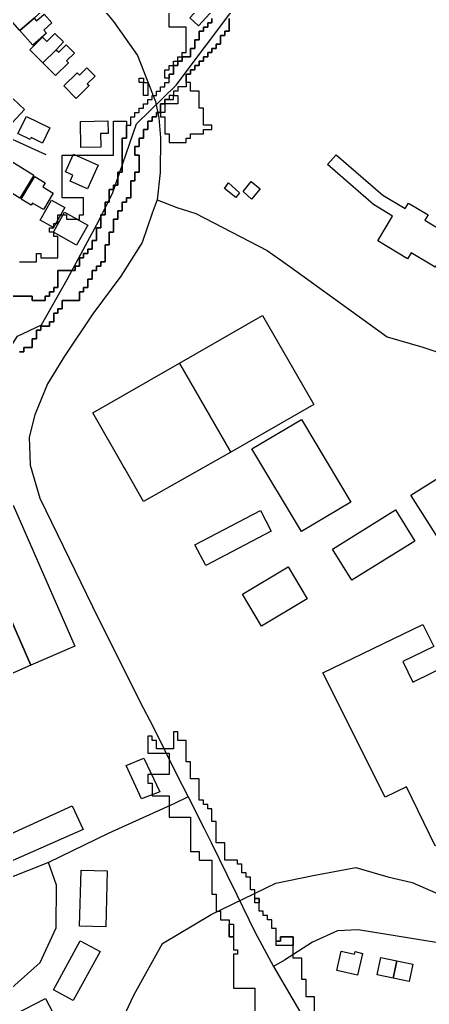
# Model space of a CAD drawing. Header units: metres. Extents: x 553506 to 563855, y 142925 to 150243.
# Drawn here: x 559592.1 to 559783.6, y 146472.5 to 146933.4 of the extents above; entities that cross this region are included whole.
import ezdxf

# ---------------------------------------------------------------- set-up
doc = ezdxf.new("R2010")
doc.units = ezdxf.units.M
for name, color, linetype in [('C-BUILDINGS', 8, 'Continuous'), ('C-FLOOD_ZONE_3', 150, 'Continuous'), ('C-ROADS', 33, 'Continuous'), ('C-WATERWAYS', 5, 'Continuous')]:
    doc.layers.add(name, color=color, linetype=linetype)

msp = doc.modelspace()

# ---------------------------------------------------------------- linework, layer by layer
at = {"layer": 'C-BUILDINGS'}
for points in [[(559682.7921, 146938.2599), (559675.7454, 146930.5504), (559671.6918, 146934.3088), (559678.7262, 146941.9622), (559682.7921, 146938.2599)], [(559594.6946, 146938.1825), (559598.6677, 146941.7451), (559602.4919, 146937.4898), (559598.7998, 146934.1141), (559592.2092, 146928.3778), (559586.533, 146934.846), (559592.7244, 146940.3807), (559594.6946, 146938.1825)], [(559599.9164, 146932.8354), (559603.5795, 146936.0211), (559607.1684, 146931.9143), (559603.3076, 146928.5667), (559604.5621, 146927.1254), (559598.1618, 146921.5619), (559592.2092, 146928.3778), (559598.7998, 146934.1141), (559599.9164, 146932.8354)], [(559604.8111, 146923.1597), (559608.531, 146926.9927), (559612.6404, 146923.0134), (559609.2224, 146919.3679), (559602.9739, 146913.197), (559596.912, 146919.2526), (559602.6986, 146925.2088), (559604.8111, 146923.1597)], [(559610.3844, 146918.202), (559613.8583, 146921.6266), (559617.6984, 146917.7614), (559614.0213, 146914.1301), (559614.8439, 146913.3098), (559608.7994, 146907.3233), (559602.9739, 146913.197), (559609.2224, 146919.3679), (559610.3844, 146918.202)], [(559620.0743, 146907.4622), (559623.5481, 146910.8868), (559627.3883, 146907.0216), (559623.7111, 146903.3903), (559624.5341, 146902.5589), (559618.4893, 146896.5835), (559612.6641, 146902.4461), (559618.9122, 146908.6281), (559620.0743, 146907.4622)], [(559594.3919, 146891.4274), (559586.5002, 146883.0018), (559581.1783, 146887.9674), (559589.0701, 146896.393), (559594.3919, 146891.4274)], [(559602.7488, 146875.6488), (559597.4014, 146878.2874), (559596.9407, 146877.3605), (559591.245, 146880.1775), (559595.22, 146888.1809), (559606.2627, 146882.7364), (559602.7488, 146875.6488)], [(559629.9582, 146880.1225), (559630.0455, 146873.7144), (559620.6721, 146873.5901), (559620.5013, 146885.8388), (559633.3554, 146886.0156), (559633.432, 146880.1748), (559629.9582, 146880.1225)], [(559623.7368, 146854.1745), (559615.6236, 146857.8291), (559616.8799, 146860.6061), (559613.4898, 146862.1369), (559617.2518, 146870.4676), (559628.7617, 146865.2937), (559623.7368, 146854.1745)], [(559772.3364, 146845.0481), (559773.8654, 146847.5999), (559783.1483, 146842.0899), (559781.5994, 146839.5041), (559796.2636, 146830.7223), (559821.7055, 146820.9847), (559819.4997, 146815.2398), (559792.3151, 146825.9249), (559791.6669, 146826.3054), (559786.3111, 146817.5131), (559775.1787, 146824.2567), (559773.4753, 146821.4658), (559759.5134, 146829.9244), (559766.4925, 146841.3827), (559757.5436, 146846.9476), (559736.0564, 146865.5677), (559740.0936, 146870.212), (559761.9618, 146851.2587), (559772.3364, 146845.0481)], [(559592.1007, 146849.9307), (559583.865, 146855.0506), (559585.3109, 146857.3549), (559583.136, 146858.712), (559588.3584, 146867.0769), (559598.7686, 146860.6111), (559592.1007, 146849.9307)], [(559604.0526, 146857.0912), (559602.8758, 146855.1292), (559607.7639, 146852.198), (559603.1757, 146844.5762), (559598.1385, 146847.5806), (559597.4999, 146846.5257), (559592.7833, 146849.3397), (559599.2001, 146860.0012), (559604.0526, 146857.0912)], [(559694.8474, 146852.322), (559693.1369, 146850.2098), (559687.8475, 146854.3526), (559689.7364, 146857.0269), (559694.8474, 146852.322)], [(559704.5504, 146854.2152), (559700.4764, 146849.4028), (559696.5208, 146852.9305), (559700.4065, 146857.7258), (559704.5504, 146854.2152)], [(559607.9134, 146836.1311), (559601.687, 146839.5994), (559606.9206, 146848.9553), (559613.147, 146845.487), (559607.9134, 146836.1311)], [(559618.6716, 146827.9175), (559607.8326, 146834.0027), (559613.1088, 146843.3377), (559623.9409, 146837.2523), (559618.6716, 146827.9175)], [(559690.8572, 146730.9707), (559666.8095, 146772.5727), (559705.6735, 146794.9164), (559729.7148, 146753.3032), (559690.8572, 146730.9707)], [(559690.8572, 146730.9707), (559650.0171, 146707.8423), (559641.4015, 146722.9339), (559640.4401, 146724.6181), (559626.3081, 146749.3549), (559666.8095, 146772.5727), (559690.8572, 146730.9707)], [(559746.9954, 146707.6067), (559723.9063, 146693.8335), (559700.7183, 146732.5126), (559723.8142, 146746.286), (559746.9954, 146707.6067)], [(559810.8379, 146715.1236), (559822.4549, 146722.4857), (559828.3438, 146713.2419), (559821.9251, 146709.169), (559827.0644, 146701.0927), (559794.3593, 146680.3754), (559775.0086, 146710.7705), (559802.5156, 146728.1873), (559810.8379, 146715.1236)], [(559568.4764, 146697.1399), (559589.031, 146706.0701), (559617.8201, 146640.1403), (559597.2653, 146631.21), (559575.9671, 146679.9876), (559568.4764, 146697.1399)], [(559709.7546, 146693.9946), (559679.0804, 146677.8933), (559674.0055, 146687.5077), (559704.6792, 146703.62), (559709.7546, 146693.9946)], [(559776.9419, 146689.3053), (559747.4199, 146671.0135), (559738.3227, 146685.6114), (559767.8443, 146703.9143), (559776.9419, 146689.3053)], [(559560.684, 146673.347), (559575.9671, 146679.9876), (559597.2653, 146631.21), (559581.982, 146624.5694), (559560.684, 146673.347)], [(559726.5497, 146662.34), (559705.1985, 146649.5669), (559696.2465, 146664.4476), (559717.5976, 146677.2207), (559726.5497, 146662.34)], [(559785.7581, 146639.8954), (559771.2487, 146632.8887), (559775.889, 146623.3166), (559794.7044, 146632.405), (559809.0204, 146602.9107), (559790.3426, 146593.8933), (559800.0409, 146573.9161), (559843.3421, 146594.8295), (559851.4638, 146578.109), (559786.3776, 146546.6681), (559772.9884, 146574.2435), (559762.9297, 146569.3786), (559733.8082, 146627.7067), (559780.6849, 146650.3445), (559785.7581, 146639.8954)], [(559649.0755, 146568.6779), (559641.928, 146584.2269), (559650.1328, 146587.7651), (559657.6041, 146571.9257), (559649.0755, 146568.6779)], [(559621.8505, 146554.298), (559509.4818, 146504.8419), (559504.2417, 146515.9538), (559580.6234, 146548.9773), (559616.6031, 146565.4096), (559621.8505, 146554.298)], [(559632.3246, 146508.6569), (559620.0622, 146508.9882), (559620.7826, 146535.3217), (559633.0446, 146535.0015), (559632.3246, 146508.6569)], [(559629.6682, 146497.1439), (559617.1223, 146474.1827), (559607.9034, 146479.1942), (559620.4493, 146502.1553), (559629.6682, 146497.1439)], [(559748.6953, 146495.9348), (559748.9528, 146497.1003), (559752.4108, 146496.3174), (559750.1114, 146486.1511), (559740.3717, 146488.3414), (559742.4132, 146497.3533), (559748.6953, 146495.9348)], [(559766.7236, 146484.6976), (559759.2818, 146486.3026), (559760.9947, 146494.414), (559768.4494, 146492.8427), (559766.7236, 146484.6976)], [(559774.1783, 146483.1263), (559766.7236, 146484.6976), (559768.4494, 146492.8427), (559775.8911, 146491.2376), (559774.1783, 146483.1263)], [(559609.0748, 146465.5741), (559574.8576, 146447.9834), (559569.9398, 146457.4915), (559604.1635, 146475.0935), (559609.0748, 146465.5741)]]:
    msp.add_lwpolyline(points, close=True, dxfattribs=at)
at = {"layer": 'C-FLOOD_ZONE_3'}
for points in [[(559681.9994, 146934.0006), (559681.999, 146932.001), (559679.9994, 146932.0006), (559679.999, 146930.001), (559677.9994, 146930.0006), (559677.999, 146928.001), (559675.9994, 146928.0006), (559675.999, 146924.001), (559673.9994, 146924.0006), (559673.999, 146922), (559673.999, 146920.001), (559671.9994, 146920.0006), (559671.999, 146916.001), (559667.9995, 146916.0005), (559668, 146918), (559670, 146918), (559670, 146922), (559670, 146930), (559662, 146930), (559662, 146940)], [(559587.9994, 146804.0006), (559598.0006, 146804.0006), (559598.001, 146802.001), (559603.999, 146802.001), (559603.9994, 146804.0006), (559605.999, 146804.001), (559605.9994, 146806.0006), (559607.999, 146806.001), (559607.9994, 146808.0006), (559609.999, 146808.001), (559609.9994, 146816.0006), (559617.999, 146816.001), (559617.9994, 146818.0006), (559619.999, 146818.001), (559619.9994, 146822.0006), (559621.999, 146822.001), (559621.9994, 146824.0006), (559623.999, 146824.001), (559623.9994, 146826.0006), (559625.999, 146826.001), (559625.999, 146828), (559625.9994, 146830.0006), (559627.999, 146830.001), (559627.999, 146832), (559627.999, 146834), (559627.9994, 146836.0006), (559629.999, 146836.001), (559629.999, 146838), (559629.999, 146840), (559629.9994, 146842.0006), (559631.999, 146842.001), (559631.999, 146844), (559631.9994, 146848.0006), (559633.999, 146848.001), (559633.999, 146852), (559633.9994, 146854.0006), (559635.999, 146854.001), (559635.9994, 146856.0006), (559637.999, 146856.001), (559637.999, 146860), (559637.9994, 146862.0006), (559639.999, 146862.001), (559639.999, 146864), (559639.999, 146866), (559639.999, 146870), (559639.9994, 146878.0006), (559641.999, 146878.001), (559641.999, 146880), (559641.9995, 146884.0005), (559643.999, 146884.001), (559643.999, 146886.001), (559643.9994, 146888.0006), (559645.999, 146888.001), (559645.9994, 146890.0006), (559647.999, 146890.001), (559647.9994, 146892.0006), (559649.999, 146892.001), (559649.9994, 146894.0006), (559651.999, 146894.001), (559651.9994, 146896.0006), (559653.999, 146896.001), (559653.9994, 146898.0006), (559655.999, 146898.001), (559655.9994, 146900.0006), (559657.999, 146900.001), (559657.9994, 146902.0006), (559659.999, 146902.001), (559659.9994, 146904.0006), (559661.999, 146904.001), (559661.999, 146906.0005), (559661.9994, 146908.0006), (559663.999, 146908.001), (559663.999, 146910), (559663.9997, 146912.0003), (559665.999, 146912.001), (559665.9997, 146914.0003), (559667.999, 146914.001), (559667.9997, 146916.0003), (559671.999, 146916.001), (559671.9994, 146920.0006), (559673.999, 146920.001), (559673.999, 146922), (559673.9994, 146924.0006), (559675.999, 146924.001), (559675.9994, 146928.0006), (559677.999, 146928.001), (559677.9994, 146930.0006), (559679.999, 146930.001), (559679.9994, 146932.0006), (559681.999, 146932.001), (559681.9994, 146934.0006)], [(559592.001, 146777.999), (559594.0006, 146777.9994), (559594.001, 146779.999), (559596, 146779.999), (559598.0006, 146779.9994), (559598.001, 146782), (559598.001, 146783.999), (559600.0006, 146783.9994), (559600.001, 146786), (559600.001, 146787.999), (559602.0006, 146787.9994), (559602.001, 146789.999), (559604, 146789.999), (559606.0006, 146789.9994), (559606.001, 146791.999), (559608.0006, 146791.9994), (559608.001, 146794), (559608.001, 146795.999), (559610.0006, 146795.9994), (559610.001, 146797.999), (559612.0006, 146797.9994), (559612.001, 146801.999), (559614, 146801.999), (559616, 146801.999), (559620.0006, 146801.9994), (559620.001, 146804), (559620.001, 146805.999), (559622.0006, 146805.9994), (559622.001, 146807.999), (559624.0006, 146807.9994), (559624.001, 146810), (559624.001, 146811.999), (559626.0006, 146811.9994), (559626.001, 146815.999), (559628.0006, 146815.9994), (559628.001, 146817.999), (559630.0006, 146817.9994), (559630.001, 146819.999), (559632.0006, 146819.9994), (559632.001, 146827.999), (559634.0006, 146827.9994), (559634.001, 146833.999), (559636.0006, 146833.9994), (559636.001, 146836), (559636.001, 146838), (559636.001, 146839.999), (559638.0006, 146839.9994), (559638.001, 146842), (559638.001, 146843.999), (559640.0006, 146843.9994), (559640.001, 146847.999), (559642.0006, 146847.9994), (559642.001, 146849.999), (559644.0006, 146849.9994), (559644.001, 146854), (559644.001, 146856), (559644.001, 146857.999), (559646.0006, 146857.9994), (559646.001, 146860), (559646.001, 146861.999), (559648.0006, 146861.9994), (559648.0006, 146870.0006), (559646.001, 146870.001), (559646.001, 146873.999), (559648.0006, 146873.9994), (559648.001, 146876), (559648.001, 146877.999), (559650.0006, 146877.9994), (559650.001, 146880), (559650.001, 146881.999), (559652.0006, 146881.9994), (559652.001, 146884), (559652.001, 146885.999), (559654.0006, 146885.9994), (559654.001, 146887.999), (559656.0006, 146887.9994), (559656.001, 146889.999), (559658.0005, 146889.9995), (559658, 146888), (559660, 146888), (559660, 146880), (559662, 146880), (559662, 146878), (559662, 146876), (559670, 146876), (559670, 146878), (559672, 146878), (559672, 146880), (559678, 146880), (559678, 146882), (559682, 146882), (559682, 146884), (559678, 146884), (559678, 146890), (559678, 146892), (559676, 146892), (559676, 146900), (559672, 146900), (559672, 146902), (559672, 146904), (559670.001, 146904), (559670.001, 146906), (559670.001, 146907.999), (559672.0006, 146907.9994), (559672.001, 146909.999), (559674.0006, 146909.9994), (559674.001, 146911.999), (559676.0006, 146911.9994), (559676.001, 146913.999), (559678.0006, 146913.9994), (559678.001, 146915.999), (559680.0006, 146915.9994), (559680.001, 146917.999), (559682.0006, 146917.9994), (559682.001, 146919.999), (559684.0006, 146919.9994), (559684.001, 146921.999), (559686.0006, 146921.9994), (559686.001, 146925.999), (559688.0006, 146925.9994), (559688.001, 146927.999), (559690.0006, 146927.9994), (559690.001, 146932), (559690.001, 146933.999)], [(559690.001, 146933.999), (559690.001, 146932), (559690.0006, 146927.9994), (559688.001, 146927.999), (559688.0006, 146925.9994), (559686.001, 146925.999), (559686.0006, 146921.9994), (559684.001, 146921.999), (559684.0006, 146919.9994), (559682.001, 146919.999), (559682.0006, 146917.9994), (559680.001, 146917.999), (559680.0006, 146915.9994), (559678.001, 146915.999), (559678.0006, 146913.9994), (559676.001, 146913.999), (559676.0006, 146911.9994), (559674.001, 146911.999), (559674.0006, 146909.9994), (559672.001, 146909.999), (559672.0006, 146907.9994), (559670.001, 146907.999), (559670.001, 146906), (559670.0006, 146903.9994), (559670, 146902), (559666.001, 146901.9995), (559666.0006, 146899.9994), (559664.001, 146899.999), (559664.0006, 146897.9994), (559662.001, 146897.999), (559662.0006, 146895.9994), (559660.001, 146895.999), (559660.0006, 146893.9994), (559658.001, 146893.999), (559658.001, 146892), (559658.0003, 146889.9997), (559656.001, 146889.999), (559656.0006, 146887.9994), (559654.001, 146887.999), (559654.0006, 146885.9994), (559652.001, 146885.999), (559652.001, 146884), (559652.0006, 146881.9994), (559650.001, 146881.999), (559650.001, 146880), (559650.0006, 146877.9994), (559648.001, 146877.999), (559648.001, 146876), (559648.0006, 146873.9994), (559646.001, 146873.999), (559646.001, 146870.001), (559648.0006, 146870.0006), (559648.0006, 146861.9994), (559646.001, 146861.999), (559646.001, 146860), (559646.0006, 146857.9994), (559644.001, 146857.999), (559644.001, 146856), (559644.001, 146854), (559644.0006, 146849.9994), (559642.001, 146849.999), (559642.0006, 146847.9994), (559640.001, 146847.999), (559640.0006, 146843.9994), (559638.001, 146843.999), (559638.001, 146842), (559638.0006, 146839.9994), (559636.001, 146839.999), (559636.001, 146838), (559636.001, 146836), (559636.0006, 146833.9994), (559634.001, 146833.999), (559634.0006, 146827.9994), (559632.001, 146827.999), (559632.0006, 146819.9994), (559630.001, 146819.999), (559630.0006, 146817.9994), (559628.001, 146817.999), (559628.0006, 146815.9994), (559626.001, 146815.999), (559626.0006, 146811.9994), (559624.001, 146811.999), (559624.001, 146810), (559624.0006, 146807.9994), (559622.001, 146807.999), (559622.0006, 146805.9994), (559620.001, 146805.999), (559620.001, 146804), (559620.0006, 146801.9994), (559616, 146801.999), (559614, 146801.999), (559612.001, 146801.999), (559612.0006, 146797.9994), (559610.001, 146797.999), (559610.0006, 146795.9994), (559608.001, 146795.999), (559608.001, 146794), (559608.0006, 146791.9994), (559606.001, 146791.999), (559606.0006, 146789.9994), (559604, 146789.999), (559602.001, 146789.999), (559602.0006, 146787.9994), (559600.001, 146787.999), (559600.001, 146786), (559600.0006, 146783.9994), (559598.001, 146783.999), (559598.001, 146782), (559598.0006, 146779.9994), (559596, 146779.999), (559594.001, 146779.999), (559594.0006, 146777.9994), (559592.001, 146777.999)], [(559592, 146820), (559600, 146820), (559600, 146824), (559602, 146824), (559602, 146822), (559610, 146822), (559610, 146832), (559608, 146832), (559608, 146834), (559606, 146834), (559606, 146836), (559608, 146836), (559608, 146838), (559610, 146838), (559610, 146842), (559614, 146842), (559614, 146840), (559616, 146840), (559618, 146840), (559620, 146840), (559620, 146842), (559622, 146842), (559622, 146850), (559612, 146850), (559612, 146870), (559636, 146870), (559636, 146886), (559641.999, 146886), (559641.999, 146884), (559641.999, 146880), (559641.999, 146878.001), (559639.9994, 146878.0006), (559639.999, 146870), (559639.999, 146866), (559639.999, 146864), (559639.999, 146862.001), (559637.9994, 146862.0006), (559637.999, 146860), (559637.999, 146856.001), (559635.9994, 146856.0006), (559635.999, 146854.001), (559633.9994, 146854.0006), (559633.999, 146852), (559633.999, 146848.001), (559631.9994, 146848.0006), (559631.999, 146844), (559631.999, 146842.001), (559629.9994, 146842.0006), (559629.999, 146840), (559629.999, 146838), (559629.999, 146836.001), (559627.9994, 146836.0006), (559627.999, 146834), (559627.999, 146832), (559627.999, 146830.001), (559625.9994, 146830.0006), (559625.999, 146828), (559625.999, 146826.001), (559623.9994, 146826.0006), (559623.999, 146824.001), (559621.9994, 146824.0006), (559621.999, 146822.001), (559619.9994, 146822.0006), (559619.999, 146818.001), (559617.9994, 146818.0006), (559617.999, 146816.001), (559609.9994, 146816.0006), (559609.999, 146808.001), (559607.9994, 146808.0006), (559607.999, 146806.001), (559605.9994, 146806.0006), (559605.999, 146804.001), (559603.9994, 146804.0006), (559603.999, 146802.001), (559598.001, 146802.001), (559598.0006, 146804.0006), (559587.9994, 146804.0006)], [(559730, 146466), (559730, 146474), (559730, 146476), (559726, 146476), (559726, 146482), (559726, 146484), (559724, 146484), (559724, 146492), (559724, 146494), (559720, 146494), (559720, 146500), (559720, 146504), (559716, 146504), (559714, 146504), (559714, 146502), (559712, 146502), (559712, 146504), (559712, 146508), (559710, 146508), (559710, 146512), (559708, 146512), (559708, 146514), (559706, 146514), (559706, 146516), (559704, 146516), (559704, 146518), (559704, 146520), (559704, 146522), (559702, 146522), (559702, 146526), (559700, 146526), (559700, 146528), (559700, 146532), (559698, 146532), (559698, 146534), (559696, 146534), (559696, 146536), (559696, 146538), (559694, 146538), (559694, 146540), (559688, 146540), (559688, 146548), (559684, 146548), (559684, 146550), (559684, 146558), (559682, 146558), (559682, 146560), (559682, 146564), (559680, 146564), (559680, 146566), (559678, 146566), (559678, 146568), (559676, 146568), (559676, 146572), (559676, 146578), (559672, 146578), (559672, 146580), (559672, 146586), (559670, 146586), (559670, 146594), (559670, 146596), (559666, 146596), (559666, 146600), (559664, 146600), (559664, 146592), (559656, 146592), (559656, 146596), (559654, 146596), (559654, 146598), (559652, 146598), (559652, 146596), (559652, 146590), (559662, 146590), (559662, 146580), (559652, 146580), (559652, 146576), (559654, 146576), (559654, 146570), (559662, 146570), (559662, 146568), (559662, 146560), (559672, 146560), (559672, 146554), (559672, 146548), (559672, 146544), (559676, 146544), (559676, 146540), (559682, 146540), (559682, 146528), (559682, 146524), (559684, 146524), (559684, 146516), (559686, 146516), (559686, 146512), (559690, 146512), (559690, 146510), (559690, 146504), (559692, 146504), (559692, 146498), (559694, 146498), (559694, 146496), (559692, 146496), (559692, 146480), (559702, 146480), (559702, 146462)]]:
    msp.add_lwpolyline(points, dxfattribs=at)
for points in [[(559665.9995, 146914.0005), (559666, 146916), (559667.9995, 146916.0005), (559667.999, 146914.001), (559665.9995, 146914.0005)], [(559660, 146906.001), (559660, 146910), (559662, 146910), (559662, 146912), (559663.9995, 146912.0005), (559663.999, 146910), (559663.999, 146908.001), (559661.9994, 146908.0006), (559661.999, 146906.001), (559660, 146906.001)], [(559663.9995, 146912.0005), (559664, 146914), (559665.9995, 146914.0005), (559665.999, 146912.001), (559663.9995, 146912.0005)], [(559648, 146906), (559650, 146906), (559650, 146904), (559648, 146904), (559648, 146906)], [(559650, 146904), (559652, 146904), (559651.9994, 146898.0006), (559650, 146898), (559650, 146904)], [(559666, 146894), (559660.0005, 146893.9995), (559660.001, 146895.999), (559662.0006, 146895.9994), (559664, 146896), (559664.0006, 146897.9994), (559666, 146898), (559666, 146894)], [(559658.001, 146893.999), (559660.0005, 146893.9995), (559660, 146890), (559658.0005, 146889.9995), (559658.001, 146892), (559658.001, 146893.999)], [(559704, 146522), (559704, 146520), (559702, 146520), (559702, 146522), (559704, 146522)], [(559690, 146504), (559690, 146510), (559692, 146510), (559692, 146504), (559690, 146504)], [(559714, 146502), (559714, 146504), (559716, 146504), (559720, 146504), (559720, 146500), (559712, 146500), (559712, 146502), (559714, 146502)]]:
    msp.add_lwpolyline(points, close=True, dxfattribs=at)
at = {"layer": 'C-ROADS'}
for points in [[(559626.658, 146944.0282), (559635.9061, 146932.6514), (559647.1712, 146916.6738), (559655.6217, 146895.1885), (559657.1773, 146887.4348), (559657.9709, 146878.0992), (559657.7052, 146861.8969), (559656.4085, 146849.1684), (559654.0154, 146842.917), (559649.3735, 146829.1497), (559639.3262, 146813.3558), (559626.2445, 146795.7424), (559613.0411, 146775.9662), (559605.026, 146762.9511), (559599.1324, 146748.4995), (559596.5662, 146737.9131), (559596.9389, 146724.7914), (559601.5625, 146709.4422), (559626.1855, 146658.7646), (559648.6243, 146613.5842), (559654.4034, 146602.6895), (559665.3603, 146580.2248)], [(559471.4652, 146938.5965), (559536.9447, 146903.6669), (559565.5557, 146888.4504), (559576.1196, 146883.1134), (559604.3289, 146870.2554)], [(559656.4085, 146849.1684), (559665.6346, 146845.4818), (559674.4492, 146842.6616), (559707.838, 146825.3906), (559718.4004, 146817.8613), (559763.8825, 146784.9951), (559780.6551, 146780.1521), (559798.9342, 146774.0871)], [(559665.3603, 146580.2248), (559670.8154, 146569.6316)], [(559670.8154, 146569.6316), (559664.2416, 146566.2665), (559633.502, 146552.4674), (559605.584, 146538.7785), (559557.0214, 146519.7072), (559536.8088, 146510.9993), (559516.8068, 146501.3631), (559518.1149, 146486.9348), (559516.4239, 146475.8526)], [(559670.8154, 146569.6316), (559678.3678, 146554.7853), (559681.6226, 146548.164), (559688.9379, 146533.2991)], [(559502.3745, 146470.8977), (559516.4239, 146475.8526), (559539.2697, 146467.1014), (559559.7755, 146467.727), (559588.4187, 146480.1471), (559601.7065, 146492.0571), (559609.2051, 146508.2058), (559609.3316, 146528.2213), (559605.584, 146538.7785)], [(559688.9379, 146533.2991), (559693.6117, 146523.7725), (559702.1163, 146506.4181)], [(559702.1163, 146506.4181), (559710.7387, 146490.225), (559727.9959, 146460.8219), (559735.167, 146451.729), (559761.3208, 146429.2695), (559773.0685, 146419.1837), (559779.9607, 146415.0128), (559808.1516, 146399.2502), (559823.0338, 146390.9205), (559862.6484, 146368.7576), (559914.4642, 146338.5939), (559929.6509, 146327.458), (559936.8119, 146321.6262)], [(560241.0475, 146450.4291), (560221.9088, 146450.8117), (560189.2165, 146456.3702), (560147.6895, 146466.0388), (560115.973, 146471.2609), (560086.7669, 146474.2464), (560033.3977, 146473.9084), (559980.2637, 146471.4079), (559934.978, 146468.3955), (559913.7568, 146468.7367), (559899.5945, 146473.2599), (559885.6468, 146480.1048), (559840.2131, 146490.6226), (559809.9173, 146497.6271), (559750.3551, 146507.3278), (559740.6624, 146506.8817), (559729.0228, 146501.5782), (559715.8716, 146493.1559), (559710.7387, 146490.225)]]:
    msp.add_lwpolyline(points, dxfattribs=at)
at = {"layer": 'C-WATERWAYS'}
for points in [[(559665.2109, 146902.7655), (559692.7437, 146939.3483), (559784.9473, 147032.9131), (559792.9425, 147046.7626), (559808.4981, 147059.2111), (559827.7803, 147072.3433), (559850.2165, 147092.875), (559892.0905, 147121.3018), (559923.5284, 147141.7356), (559964.4541, 147170.5008), (559985.4319, 147183.4972), (559994.4135, 147193.9386), (560008.6483, 147202.7406), (560012.2844, 147212.3922), (560022.1618, 147220.5576), (560035.3804, 147223.5961), (560045.053, 147238.1104), (560058.4238, 147247.4866), (560092.9181, 147240.7038), (560102.2752, 147258.3804)], [(559646.7817, 146884.652), (559665.2109, 146902.7655)], [(559635.5296, 146852.0479), (559646.7817, 146884.652)], [(559628.1189, 146837.5935), (559635.5296, 146852.0479)], [(559583.5694, 146773.6149), (559591.0335, 146785.2327), (559602.3586, 146790.515), (559614.3354, 146811.7334), (559628.1189, 146837.5935)], [(559636.2519, 146457.2028), (559645.5863, 146477.0592), (559658.8031, 146500.9318), (559681.6804, 146514.5756), (559711.9069, 146529.1381), (559729.2566, 146532.7493), (559749.3034, 146536.4332), (559764.2017, 146532.0661), (559775.6861, 146529.5405), (559798.8594, 146519.2648)]]:
    msp.add_lwpolyline(points, dxfattribs=at)

doc.saveas('drawing.dxf')
